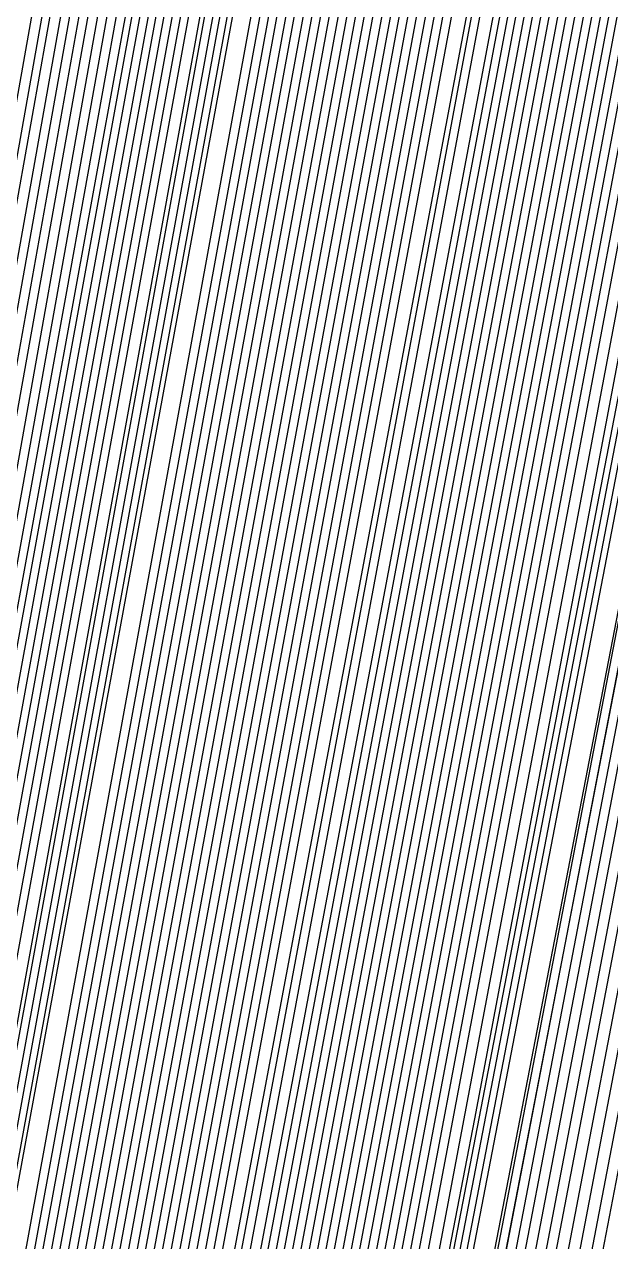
# Model space of a CAD drawing. Header units: inches. Extents: x 2608994 to 2618701, y 1261813 to 1271655.
# Drawn here: x 2617813.5 to 2617847.8, y 1264748.3 to 1264819.5 of the extents above; entities that cross this region are included whole.
import ezdxf

# ---------------------------------------------------------------- set-up
doc = ezdxf.new("R2010")
doc.units = ezdxf.units.IN
doc.header["$MEASUREMENT"] = 0

msp = doc.modelspace()

# ---------------------------------------------------------------- linework, layer by layer
for points, elevation in [([(2617840.6, 1264712.367), (2618123.2, 1266192.39), (2618336.8, 1267329.967)], 435), ([(2617826.2, 1264640.354), (2618112.4, 1266138.99), (2618330.8, 1267302.272)], 434), ([(2617623.4, 1263620.387), (2617859.892, 1264845.52), (2618066.8, 1265936.576), (2618226.4, 1266788.476), (2618311.99, 1267253.92)], 423), ([(2617804.6, 1264531.144), (2618094.4, 1266047.588), (2618320, 1267248.602)], 433), ([(2617609, 1263548.345), (2617915.6, 1265141.864), (2618219.2, 1266753.957), (2618306.8, 1267230.455)], 422), ([(2617789, 1264453.192), (2618080, 1265975.149), (2618312.8, 1267214.365)], 432), ([(2617449.4, 1262745.566), (2617804.229, 1264581.52), (2618096.8, 1266132.39), (2618215.6, 1266773.767), (2618294.8, 1267212.389)], 413), ([(2617437.4, 1262685.598), (2617803.065, 1264577.92), (2618088.4, 1266091.085), (2618208.4, 1266738.977), (2618290, 1267190.949)], 412), ([(2617586.2, 1263433.171), (2617894.044, 1265031.52), (2618206, 1266687.099), (2618295.979, 1267175.92)], 421), ([(2617420.6, 1262600.336), (2617801.9, 1264574.32), (2618080, 1266049.746), (2618202.4, 1266710.705), (2618284, 1267162.675)], 411), ([(2617766.2, 1264338.006), (2618059.6, 1265871.067), (2618302, 1267160.655)], 431), ([(2617571.8, 1263361.137), (2617880.8, 1264964.79), (2618198.8, 1266652.517), (2618291.141, 1267154.32)], 420), ([(2617411, 1262552.344), (2617800.966, 1264571.92), (2618072.8, 1266014.805), (2618196.4, 1266682.405), (2618279.2, 1267141.18)], 410), ([(2616766.136, 1262375.32), (2617303.412, 1262494.72), (2617309.552, 1262497.12), (2617345.6, 1262528.798), (2617375.6, 1262552.034), (2617394.8, 1262563.909), (2617411.6, 1262570.637), (2617794.644, 1264558.72), (2617975.6, 1265521.682), (2618206, 1266772.475), (2618268.4, 1267128.169)], 402), ([(2617751.8, 1264265.951), (2618046.4, 1265804.9), (2618293.6, 1267119.885)], 430), ([(2617549, 1263245.969), (2617863.951, 1264879.12), (2618184.4, 1266579.161), (2618281.292, 1267105.12)], 419), ([(2616700.092, 1262362.12), (2617296.591, 1262494.72), (2617301.686, 1262497.12), (2617339.6, 1262530.584), (2617370.401, 1262554.72), (2617391.2, 1262568.066), (2617411.6, 1262576.35), (2617412.8, 1262578.036), (2617520.8, 1263144.326), (2617794.17, 1264558.72), (2617966, 1265473.516), (2618197.6, 1266730.599), (2618260, 1267085.251)], 401), ([(2617736.2, 1264187.988), (2618033.2, 1265738.701), (2618286.4, 1267085.567)], 429), ([(2616451.681, 1262312.92), (2617131.648, 1262462.32), (2617261.367, 1262492.32), (2617267.574, 1262494.72), (2617319.2, 1262540.916), (2617361.2, 1262573.938), (2617388.8, 1262591.258), (2617416.4, 1262602.37), (2617520.8, 1263153.326), (2617787.454, 1264533.52), (2617876, 1265004.253), (2618128, 1266364.507), (2618206, 1266797.911), (2618255.2, 1267084.321)], 397), ([(2617189.837, 1262459.32), (2617363.44, 1262498.32), (2617367.122, 1262499.52), (2617392.4, 1262520.091), (2617404.4, 1262526.602), (2617405.6, 1262529.264), (2617798.655, 1264562.32), (2618044, 1265864.117), (2618174.8, 1266569.07), (2618264.8, 1267065.383)], 409), ([(2616258.683, 1262274.52), (2617060.145, 1262450.32), (2617233.01, 1262489.92), (2617242.685, 1262493.52), (2617304.8, 1262549.615), (2617355.585, 1262589.52), (2617388.8, 1262609.711), (2617418.8, 1262620.199), (2617523.2, 1263172.566), (2617796.08, 1264586.32), (2617985.2, 1265599.927), (2618131.6, 1266397.206), (2618202.4, 1266793.599), (2618246.8, 1267055.648)], 394), ([(2616644.894, 1262351.32), (2617285.741, 1262493.52), (2617292.447, 1262495.92), (2617333.6, 1262532.383), (2617367.2, 1262558.841), (2617392.4, 1262574.789), (2617412.8, 1262582.673), (2617414, 1262585.504), (2617519.6, 1263140.343), (2617793.466, 1264557.52), (2617951.6, 1265399.595), (2618186.84, 1266675.52), (2618251.6, 1267042.431)], 400), ([(2617134.789, 1262448.52), (2617356.673, 1262498.32), (2617388.8, 1262523.727), (2617405.6, 1262532.924), (2617406.8, 1262536.863), (2617798.18, 1264562.32), (2618039.2, 1265841.931), (2618170, 1266547.223), (2618258.8, 1267037.046)], 408), ([(2617713.4, 1264072.805), (2618011.6, 1265628.249), (2618274.4, 1267025.317)], 428), ([(2615757.116, 1262174.92), (2616140.269, 1262261.92), (2616400.526, 1262318.32), (2616696.4, 1262380.171), (2617051.847, 1262458.72), (2617163.382, 1262485.12), (2617175.777, 1262489.92), (2617262.8, 1262570.441), (2617300, 1262601.649), (2617332.921, 1262626.72), (2617375.6, 1262653.227), (2617392.4, 1262660.358), (2617426, 1262669.994), (2617427.2, 1262673.423), (2617519.6, 1263171.626), (2617790.456, 1264576.72), (2618036.8, 1265908.897), (2618134, 1266446.906), (2618196.4, 1266806.342), (2618228.8, 1267013.509)], 386), ([(2616324.785, 1262287.72), (2617087.588, 1262455.12), (2617243.818, 1262491.12), (2617251.846, 1262494.72), (2617309.6, 1262546.697), (2617357.6, 1262584.404), (2617388.8, 1262603.555), (2617417.6, 1262613.874), (2617524.4, 1263176.567), (2617806.269, 1264637.92), (2618051.2, 1265953.566), (2618203.6, 1266794.988), (2618240.8, 1267011.618)], 395), ([(2615691.204, 1262161.72), (2616108.4, 1262256.59), (2616382.306, 1262315.92), (2616694, 1262380.865), (2617046.065, 1262458.72), (2617156.779, 1262485.12), (2617166.466, 1262488.72), (2617257.106, 1262572.72), (2617295.2, 1262604.811), (2617328.477, 1262630.32), (2617352.8, 1262646.763), (2617373.2, 1262658.378), (2617391.2, 1262666.072), (2617427.2, 1262676.305), (2617428.4, 1262680.999), (2617463.2, 1262874.837), (2617519.6, 1263173.844), (2617789.98, 1264576.72), (2618032, 1265886.392), (2618114.341, 1266339.52), (2618190.4, 1266777.001), (2618224, 1266991)], 385), ([(2617699, 1264000.753), (2617998.4, 1265561.991), (2618267.2, 1266990.943)], 427), ([(2617504, 1263175.457), (2617587.566, 1263620.32), (2617782.4, 1264637.431), (2617918, 1265396.402), (2618005.6, 1265901.611), (2618052.4, 1266194.879), (2618063.2, 1266278.314), (2618065.299, 1266319.12), (2617918.521, 1266497.92), (2617769.824, 1266669.52), (2617642, 1266808.915), (2617466.184, 1266989.92)], 346), ([(2617068.776, 1262435.32), (2617349.616, 1262498.32), (2617386.4, 1262528.238), (2617406.8, 1262539.246), (2617797.246, 1264559.92), (2618022.4, 1265755.465), (2618155.6, 1266473.124), (2618248, 1266981.711)], 407), ([(2615635.687, 1262150.92), (2616085.6, 1262253.284), (2616372.4, 1262315.303), (2616692.8, 1262381.82), (2617034.958, 1262457.52), (2617146.1, 1262483.92), (2617158.734, 1262488.72), (2617255.6, 1262578.67), (2617296.4, 1262612.814), (2617331.2, 1262639.058), (2617356.4, 1262655.54), (2617378, 1262667.023), (2617428.4, 1262682.906), (2617465.6, 1262889.643), (2617520.8, 1263182.354), (2617789.504, 1264576.72), (2618028.4, 1265870.435), (2618113.869, 1266339.52), (2618186.8, 1266761.979), (2618220.4, 1266977.242)], 384), ([(2617534.6, 1263173.948), (2617839.867, 1264755.52), (2618149.6, 1266396.292), (2618254, 1266960.392)], 418), ([(2616573.172, 1262336.92), (2617175.741, 1262469.52), (2617278.959, 1262493.52), (2617284.648, 1262495.92), (2617330, 1262536.218), (2617367.2, 1262565.272), (2617392.4, 1262580.872), (2617414, 1262588.997), (2617790.697, 1264545.52), (2617919.2, 1265229.292), (2618165.2, 1266560.44), (2618236, 1266958.012)], 399), ([(2616380.118, 1262298.52), (2617104.192, 1262457.52), (2617250.539, 1262491.12), (2617259.73, 1262494.72), (2617314.4, 1262543.798), (2617358.8, 1262578.735), (2617386.4, 1262596.159), (2617416.4, 1262607.55), (2617417.6, 1262609.797), (2617500.4, 1263049.202), (2617781.47, 1264504.72), (2617844.846, 1264840.72), (2618093.2, 1266178.26), (2618176, 1266634.383), (2618232.4, 1266955.273)], 396), ([(2615569.794, 1262137.72), (2615765.2, 1262183.277), (2616054.4, 1262248.149), (2616356.907, 1262313.52), (2616691.6, 1262382.775), (2617034.501, 1262458.72), (2617139.517, 1262483.92), (2617150.828, 1262488.72), (2617248.69, 1262579.92), (2617290.4, 1262615.065), (2617326.4, 1262642.474), (2617352.8, 1262659.953), (2617375.6, 1262672.247), (2617391.2, 1262678.3), (2617428.4, 1262688.637), (2617429.6, 1262690.103), (2617464.4, 1262884.982), (2617520.8, 1263184.571), (2617789.253, 1264577.92), (2618027.2, 1265867.626), (2618122, 1266393.572), (2618183.2, 1266746.943), (2618215.6, 1266954.624)], 383), ([(2617013.733, 1262424.52), (2617338.882, 1262497.12), (2617342.217, 1262498.32), (2617384, 1262532.776), (2617408, 1262546.107), (2617797.001, 1264561.12), (2618017.6, 1265733.201), (2618148.4, 1266438.155), (2618240.8, 1266946.598)], 406), ([(2616192.618, 1262261.32), (2616387.115, 1262305.12), (2617043.564, 1262447.92), (2617226.315, 1262489.92), (2617234.802, 1262493.52), (2617300, 1262552.55), (2617352.8, 1262594.12), (2617387.6, 1262615.301), (2617420, 1262626.668), (2617502.8, 1263068.269), (2617780.287, 1264505.92), (2617847.122, 1264861.12), (2618054.8, 1265980.653), (2618186.8, 1266710.138), (2618226.4, 1266939.141)], 393), ([(2617520.2, 1263101.938), (2617827.461, 1264693.12), (2618142.4, 1266361.591), (2618248, 1266932.295)], 417), ([(2615503.927, 1262124.52), (2615724.4, 1262175.961), (2616029.2, 1262244.362), (2616344.085, 1262312.32), (2616689.2, 1262383.469), (2617018.1, 1262456.32), (2617128.868, 1262482.72), (2617141.677, 1262487.52), (2617243.6, 1262582.772), (2617286.8, 1262619.259), (2617324, 1262647.612), (2617350.4, 1262665.108), (2617373.2, 1262677.482), (2617388.8, 1262683.671), (2617429.6, 1262694.945), (2617430.8, 1262697.671), (2617464.4, 1262886.794), (2617520.8, 1263186.785), (2617788.551, 1264576.72), (2618022.4, 1265845.049), (2618117.2, 1266371.236), (2618178.4, 1266724.68), (2618210.8, 1266931.984)], 382), ([(2617676.2, 1263885.571), (2617978, 1265457.823), (2618255.2, 1266930.656)], 426), ([(2616953.207, 1262412.52), (2617331.943, 1262497.12), (2617379.073, 1262535.52), (2617394.8, 1262545.827), (2617408, 1262551.478), (2617409.2, 1262553.625), (2617796.526, 1264561.12), (2618012.8, 1265710.913), (2618143.6, 1266416.206), (2618236, 1266924.914)], 405), ([(2615443.221, 1262112.52), (2615683.6, 1262168.666), (2616000.4, 1262239.804), (2616331.181, 1262311.12), (2616687.521, 1262384.32), (2617017.643, 1262457.52), (2617122.304, 1262482.72), (2617133.782, 1262487.52), (2617237.6, 1262584.835), (2617281.281, 1262621.92), (2617319.2, 1262651.058), (2617346.8, 1262669.551), (2617369.6, 1262682.158), (2617387.6, 1262689.424), (2617430.8, 1262701.239), (2617432, 1262705.328), (2617464.4, 1262888.594), (2617520.8, 1263188.996), (2617788.3, 1264577.92), (2618020, 1265835.63), (2618113.6, 1266355.641), (2618174.8, 1266709.594), (2618207.2, 1266918.118)], 381), ([(2617570, 1263497.529), (2617767.229, 1264521.52), (2617873.6, 1265104.674), (2617993.6, 1265774.274), (2618069.2, 1266210.925), (2618110, 1266470.073), (2618119.075, 1266544.72), (2618120.177, 1266578.32), (2618037.553, 1266674.32), (2617921.584, 1266802.72), (2617820.822, 1266909.52)], 359), ([(2616137.232, 1262250.52), (2616363.897, 1262301.52), (2617032.421, 1262446.72), (2617219.53, 1262489.92), (2617225.557, 1262492.32), (2617294, 1262554.477), (2617348.85, 1262597.92), (2617386.4, 1262620.91), (2617420, 1262632.435), (2617423.6, 1262646.188), (2617517.2, 1263145.74), (2617793.313, 1264576.72), (2618052.4, 1265971.369), (2618153.2, 1266526.126), (2618219.2, 1266902.961)], 392), ([(2617572.4, 1263512.461), (2617766.757, 1264521.52), (2617860.4, 1265034.768), (2617985.2, 1265730.811), (2618063.2, 1266180.722), (2618105.2, 1266446.478), (2618114.8, 1266524.652), (2618116, 1266558.424), (2618027.2, 1266661.827), (2617910.065, 1266791.92), (2617808.425, 1266899.92)], 358), ([(2617577.2, 1263542.331), (2617766.038, 1264522.72), (2617842.4, 1264941.24), (2617970.8, 1265657.357), (2618052.4, 1266127.395), (2618095.6, 1266399.249), (2618105.77, 1266479.92), (2618107.547, 1266518.32), (2618106.4, 1266521.35), (2618006.399, 1266637.12), (2617876.185, 1266782.32), (2617765.348, 1266899.92)], 356), ([(2617661.8, 1263813.522), (2617964.8, 1265391.501), (2618248, 1266896.224)], 425), ([(2615382.508, 1262100.52), (2615644, 1262161.666), (2615976.4, 1262236.329), (2616320.8, 1262310.467), (2616685.6, 1262385.119), (2617006.578, 1262456.32), (2617111.686, 1262481.52), (2617124.604, 1262486.32), (2617182.4, 1262541.973), (2617235.2, 1262590.085), (2617280.8, 1262628.679), (2617320.841, 1262659.12), (2617349.2, 1262677.648), (2617373.489, 1262690.32), (2617420, 1262705.071), (2617432, 1262707.517), (2617466.8, 1262903.468), (2617523.2, 1263203.824), (2617787.598, 1264576.72), (2618017.6, 1265826.199), (2618111.2, 1266346.808), (2618171.2, 1266694.491), (2618202.4, 1266895.369)], 380), ([(2617767.989, 1264510.12), (2617946.8, 1265489.953), (2618070.4, 1266186.241), (2618106.4, 1266399.169), (2618130.4, 1266551.414), (2618143.616, 1266651.52), (2618146.194, 1266682.72), (2618145.642, 1266698.32), (2618067.471, 1266785.92), (2617967.2, 1266893.74)], 365), ([(2617497.4, 1262986.795), (2617811.853, 1264613.92), (2618129.2, 1266294.686), (2618239.6, 1266891.064)], 416), ([(2617574.8, 1263527.395), (2617766.283, 1264521.52), (2617848.4, 1264971.44), (2617976.8, 1265687.323), (2618057.2, 1266150.501), (2618100.4, 1266422.872), (2618110, 1266499.326), (2618111.641, 1266538.72), (2618018.14, 1266647.92), (2617899.706, 1266779.92), (2617796.092, 1266890.32)], 357), ([(2616065.892, 1262236.12), (2616335.091, 1262296.72), (2616999.581, 1262440.72), (2617208.859, 1262488.72), (2617217.76, 1262492.32), (2617283.264, 1262552.32), (2617338.007, 1262596.72), (2617362.4, 1262613.619), (2617382.8, 1262625.361), (2617397.2, 1262631.561), (2617421.2, 1262638.76), (2617423.6, 1262647.672), (2617518.4, 1263154.234), (2617792.837, 1264576.72), (2618048.8, 1265955.532), (2618149.6, 1266510.72), (2618215.6, 1266888.092)], 391), ([(2615316.684, 1262087.32), (2615598.4, 1262153.314), (2615945.2, 1262231.291), (2616305.123, 1262308.72), (2616684.4, 1262386.074), (2617000.818, 1262456.32), (2617105.141, 1262481.52), (2617116.736, 1262486.32), (2617175.105, 1262542.72), (2617229.2, 1262592.177), (2617276, 1262631.966), (2617316.8, 1262663.167), (2617346.8, 1262682.872), (2617372, 1262696.019), (2617418.8, 1262711.083), (2617433.2, 1262714.298), (2617465.6, 1262898.721), (2617522, 1263199.726), (2617787.347, 1264577.92), (2618014, 1265810.153), (2618106.4, 1266324.391), (2618166.4, 1266672.13), (2618198.8, 1266881.485)], 379), ([(2617767.595, 1264510.12), (2617946.8, 1265493.476), (2618068, 1266177.327), (2618104, 1266390.936), (2618126.8, 1266536.418), (2618140, 1266638.398), (2618141.998, 1266665.92), (2618141.2, 1266679.238), (2618052.101, 1266778.72), (2617956.355, 1266881.92)], 364), ([(2616506.98, 1262323.72), (2617148.276, 1262464.72), (2617268.117, 1262492.32), (2617276.772, 1262495.92), (2617326.4, 1262540.072), (2617366, 1262570.86), (2617392.4, 1262586.962), (2617415.2, 1262595.378), (2617523.2, 1263163.562), (2617789.535, 1264541.92), (2617897.6, 1265116.785), (2618147.2, 1266465.684), (2618221.6, 1266881.157)], 398), ([(2617578.4, 1263550.973), (2617765.793, 1264523.92), (2617835.2, 1264904.359), (2617966, 1265634.134), (2618047.6, 1266104.256), (2618092, 1266384.119), (2618101.6, 1266460.745), (2618103.125, 1266499.12), (2617995.765, 1266625.12), (2617872.4, 1266763.3), (2617763.568, 1266879.52)], 355), ([(2617565.2, 1263449.13), (2617780.109, 1264564.72), (2617956.4, 1265528.994), (2618057.2, 1266091.749), (2618122, 1266468.446), (2618155.6, 1266686.861), (2618162.788, 1266751.12), (2618162.916, 1266777.52), (2618071.793, 1266877.12)], 369), ([(2615999.909, 1262222.92), (2616308.8, 1262292.496), (2616966.74, 1262434.72), (2617198.097, 1262487.52), (2617209.864, 1262492.32), (2617282, 1262558.36), (2617342, 1262606.324), (2617378, 1262629.163), (2617396, 1262637.211), (2617422.4, 1262645.084), (2617423.6, 1262649.186), (2617518.4, 1263156.46), (2617792.361, 1264576.72), (2618046.4, 1265946.225), (2618139.834, 1266460.72), (2618212, 1266873.209)], 390), ([(2616881.7, 1262398.12), (2617321.126, 1262495.92), (2617326.586, 1262498.32), (2617375.6, 1262539.331), (2617394.8, 1262551.85), (2617409.2, 1262557.798), (2617410.4, 1262561.19), (2617795.822, 1264559.92), (2617999.6, 1265643.592), (2618131.6, 1266355.079), (2618225.2, 1266869.602)], 404), ([(2617558, 1263409.101), (2617780.81, 1264565.92), (2617958.8, 1265538.721), (2618059.6, 1266100.872), (2618124.4, 1266476.648), (2618158, 1266692.217), (2618166.4, 1266762.388), (2618167.587, 1266795.52), (2618166.4, 1266799.213), (2618104.331, 1266866.32)], 370), ([(2617768.6, 1264509.548), (2617932.4, 1265400.028), (2618077.286, 1266211.12), (2618117.2, 1266445.72), (2618143.6, 1266612.468), (2618156.8, 1266713.171), (2618159.204, 1266743.92), (2618158.373, 1266758.32), (2618061.818, 1266863.92)], 368), ([(2617767.4, 1264509.536), (2617951.6, 1265523.698), (2618064.4, 1266161.434), (2618100.4, 1266375.369), (2618123.2, 1266521.423), (2618135.264, 1266614.32), (2618137.619, 1266643.12), (2618137.032, 1266658.72), (2618054.226, 1266752.32), (2617952.8, 1266862.412)], 363), ([(2617535.2, 1263278.061), (2617784.541, 1264573.12), (2617994.8, 1265719.274), (2618088.4, 1266241.222), (2618149.6, 1266596.846), (2618180.8, 1266798.746), (2618188.05, 1266860.32)], 375), ([(2615255.974, 1262075.32), (2615557.6, 1262146.082), (2615920, 1262227.601), (2616294.4, 1262308.028), (2616682, 1262386.77), (2616989.775, 1262455.12), (2617094.554, 1262480.32), (2617107.529, 1262485.12), (2617169.2, 1262544.787), (2617224.4, 1262595.341), (2617272.494, 1262636.32), (2617314.4, 1262668.4), (2617343.2, 1262687.397), (2617368.4, 1262700.798), (2617418.8, 1262717.618), (2617433.2, 1262720.018), (2617434.4, 1262722.374), (2617466.8, 1262907.068), (2617523.2, 1263208.252), (2617786.871, 1264577.92), (2618011.6, 1265800.696), (2618104, 1266315.531), (2618162.8, 1266656.976), (2618194, 1266858.623)], 378), ([(2617580.8, 1263565.915), (2617765.32, 1264523.92), (2617819.6, 1264820.95), (2617956.4, 1265583.767), (2618041.6, 1266073.954), (2618087.2, 1266360.409), (2618097.16, 1266439.12), (2618099.006, 1266478.72), (2617996, 1266600.668), (2617871.114, 1266741.52), (2617762.901, 1266857.92)], 354), ([(2617484.2, 1262920.728), (2617808.165, 1264597.12), (2618120.8, 1266253.485), (2618232.4, 1266856.358)], 415), ([(2617501.6, 1263157.05), (2617594.649, 1263652.72), (2617762.934, 1264526.32), (2617796.8, 1264711.644), (2617931.2, 1265463.83), (2618015.2, 1265948.468), (2618060.8, 1266234.404), (2618071.6, 1266317.973), (2618073.758, 1266358.72), (2618057.354, 1266380.32), (2617940.081, 1266520.72), (2617795.847, 1266686.32), (2617640.8, 1266853.72)], 348), ([(2617492, 1263095.453), (2617585.6, 1263595.806), (2617764.4, 1264524.058), (2617813.6, 1264793.447), (2617949.2, 1265550.693), (2618033.2, 1266034.637), (2618078.8, 1266321.396), (2618088.34, 1266395.92), (2618090.8, 1266425.26), (2618090.485, 1266439.12), (2617972.454, 1266579.52), (2617843.242, 1266725.92), (2617725.089, 1266853.12)], 352), ([(2615944.484, 1262212.12), (2616282.62, 1262288.32), (2616694, 1262376.005), (2616950.206, 1262432.32), (2617191.45, 1262487.52), (2617200.705, 1262491.12), (2617276, 1262560.316), (2617337.2, 1262609.564), (2617361.2, 1262625.833), (2617381.6, 1262637.277), (2617396, 1262643.289), (2617423.6, 1262651.418), (2617424.8, 1262656.756), (2617518.4, 1263158.683), (2617791.885, 1264576.72), (2618042.8, 1265930.354), (2618138.984, 1266460.72), (2618207.2, 1266851.17)], 389), ([(2617494.4, 1263110.823), (2617588, 1263610.754), (2617764.127, 1264525.12), (2617810, 1264776.347), (2617945.6, 1265534.116), (2618029.6, 1266018.499), (2618075.2, 1266306.097), (2618084.8, 1266382.869), (2618086.134, 1266419.92), (2617955.799, 1266574.72), (2617828, 1266719.676), (2617707.445, 1266849.52)], 351), ([(2617541.2, 1263311.837), (2617783.615, 1264570.72), (2617990, 1265696.48), (2618084.8, 1266225.462), (2618146, 1266581.586), (2618177.2, 1266784.706), (2618184.356, 1266848.32)], 374), ([(2617562.8, 1263452.751), (2617768.646, 1264521.52), (2617902.4, 1265254.35), (2618014, 1265877.333), (2618086, 1266294.238), (2618123.2, 1266531.958), (2618131.749, 1266602.32), (2618132.945, 1266638.32), (2618053.031, 1266729.52), (2617945.293, 1266847.12)], 362), ([(2615195.257, 1262063.32), (2615512, 1262137.771), (2615890, 1262222.878), (2616280, 1262306.586), (2616680.8, 1262387.724), (2616984.028, 1262455.12), (2617088.027, 1262480.32), (2617099.689, 1262485.12), (2617162, 1262545.643), (2617219.6, 1262598.521), (2617269.51, 1262641.12), (2617312, 1262673.656), (2617343.2, 1262694.091), (2617369.6, 1262707.699), (2617429.6, 1262727.331), (2617433.2, 1262732.774), (2617434.4, 1262725.895), (2617471.6, 1262935.081), (2617526.8, 1263229.414), (2617786.169, 1264576.72), (2618005.6, 1265771.385), (2618098, 1266286.261), (2618158, 1266634.547), (2618190.4, 1266844.711)], 377), ([(2617508.8, 1263203.34), (2617601.76, 1263697.12), (2617761.739, 1264527.52), (2617789.582, 1264679.92), (2617921.6, 1265420.469), (2618005.6, 1265906.73), (2618050, 1266187.754), (2618059.6, 1266264.2), (2618061.438, 1266289.12), (2618060.8, 1266300.644), (2617891.129, 1266506.32), (2617741.884, 1266677.92), (2617587.271, 1266844.72)], 345), ([(2616832.156, 1262388.52), (2617314.257, 1262495.92), (2617376.8, 1262546.547), (2617394.8, 1262557.877), (2617410.4, 1262564.121), (2617795.118, 1264558.72), (2617991.2, 1265601.943), (2618124.4, 1266320.017), (2618219.2, 1266841.136)], 403), ([(2617496.8, 1263126.212), (2617590.4, 1263625.704), (2617763.654, 1264525.12), (2617801.6, 1264732.661), (2617937.2, 1265490.359), (2618022.4, 1265980.933), (2618069.2, 1266273.757), (2618080, 1266357.411), (2618082.227, 1266398.32), (2618081.2, 1266401.535), (2617962.869, 1266542.32), (2617821.047, 1266704.32), (2617694.448, 1266841.12)], 350), ([(2617489.6, 1263080.082), (2617583.2, 1263580.86), (2617764.847, 1264523.92), (2617816, 1264803.887), (2617952.8, 1265567.243), (2618038, 1266057.877), (2618082.4, 1266336.683), (2618093.2, 1266421.935), (2618094.624, 1266459.52), (2617985.04, 1266589.12), (2617866.376, 1266723.52), (2617759.913, 1266838.72)], 353), ([(2617499.2, 1263141.621), (2617591.6, 1263634.366), (2617763.181, 1264525.12), (2617800.458, 1264729.12), (2617936, 1265487.293), (2618021.2, 1265978.988), (2618066.8, 1266266.826), (2618076.4, 1266343.557), (2618077.651, 1266380.32), (2617936.091, 1266549.52), (2617803.559, 1266700.72), (2617675.822, 1266838.72)], 349), ([(2617504, 1263172.482), (2617597.172, 1263668.32), (2617762.46, 1264526.32), (2617796.8, 1264714.408), (2617930, 1265460.74), (2618014, 1265946.503), (2618058.4, 1266227.378), (2618068.074, 1266304.72), (2618069.2, 1266340.582), (2617915.6, 1266525.453), (2617777.428, 1266683.92), (2617634.8, 1266838.368)], 347), ([(2617510, 1263212.55), (2617594.662, 1263662.32), (2617777.6, 1264616.236), (2617912, 1265369.629), (2617998.4, 1265868.891), (2618044, 1266155.18), (2618054.8, 1266238.428), (2618056.842, 1266279.52), (2617890.4, 1266483.182), (2617733.356, 1266664.72), (2617572.481, 1266838.72)], 344), ([(2615878.523, 1262198.92), (2616193.438, 1262270.32), (2616700, 1262378.523), (2617068.764, 1262459.92), (2617180.714, 1262486.32), (2617192.82, 1262491.12), (2617274.8, 1262566.445), (2617340.059, 1262618.32), (2617362.4, 1262633.061), (2617381.6, 1262643.543), (2617424.8, 1262658.537), (2617520.8, 1263173.463), (2617791.182, 1264575.52), (2618039.2, 1265914.465), (2618138.8, 1266464.394), (2618203.6, 1266836.241)], 388), ([(2617548.4, 1263354.173), (2617782.213, 1264568.32), (2617976.8, 1265630.925), (2618072.8, 1266166.629), (2618135.2, 1266529.166), (2618167.6, 1266738.491), (2618175.24, 1266803.92), (2618176.032, 1266836.32)], 372), ([(2617565.2, 1263467.675), (2617768.174, 1264521.52), (2617889.2, 1265184.606), (2618004.4, 1265827.172), (2618078.8, 1266256.912), (2618118.4, 1266508.471), (2618127.627, 1266584.32), (2618128.736, 1266617.92), (2618127.048, 1266621.52), (2618053.94, 1266704.32), (2617939.219, 1266830.32)], 361), ([(2617639, 1263698.342), (2617860.556, 1264845.52), (2618077.6, 1265990.333), (2618234.8, 1266829.431)], 424), ([(2617542.4, 1263320.404), (2617782.914, 1264569.52), (2617982.8, 1265660.41), (2618078.8, 1266196.061), (2618140, 1266551.758), (2618172.4, 1266761.605), (2618179.6, 1266823.681)], 373), ([(2617530.4, 1263250.581), (2617785.468, 1264575.52), (2618002, 1265755.27), (2618094.4, 1266270.557), (2618154.4, 1266619.341), (2618185.6, 1266821.735)], 376), ([(2617567.6, 1263482.601), (2617767.701, 1264521.52), (2617879.6, 1265134.713), (2617998.4, 1265797.348), (2618074, 1266233.935), (2618114.8, 1266493.655), (2618123.2, 1266562.792), (2618124.4, 1266598.783), (2618034.4, 1266702.045), (2617925.37, 1266821.92)], 360), ([(2615812.592, 1262185.72), (2616161.2, 1262264.86), (2616698.8, 1262379.478), (2617068.312, 1262461.12), (2617174.09, 1262486.32), (2617183.599, 1262489.92), (2617268.202, 1262567.92), (2617304.074, 1262597.92), (2617336, 1262622.162), (2617358.8, 1262637.367), (2617379.2, 1262648.675), (2617394.8, 1262655.054), (2617424.8, 1262663.675), (2617426, 1262665.886), (2617519.6, 1263169.406), (2617790.932, 1264576.72), (2618039.2, 1265918.243), (2618136.4, 1266455.651), (2618200, 1266821.3)], 387), ([(2617768.314, 1264510.12), (2617946.8, 1265486.445), (2618075.2, 1266209.045), (2618112.4, 1266429.321), (2618136.4, 1266582.724), (2618148.481, 1266676.72), (2618150.638, 1266706.72), (2618149.6, 1266719.32), (2618058.671, 1266819.52)], 366), ([(2617768.6, 1264510.06), (2617943.2, 1265463.053), (2618076.422, 1266211.12), (2618113.6, 1266430.224), (2618138.8, 1266589.45), (2618152, 1266688.853), (2618154.744, 1266721.12), (2618154.298, 1266737.92), (2618080.803, 1266819.52)], 367), ([(2617556.8, 1263400.508), (2617781.286, 1264565.92), (2617966, 1265574.91), (2618065.6, 1266130.365), (2618129.2, 1266499.302), (2618162.8, 1266715.361), (2618171.06, 1266785.92), (2618171.756, 1266815.92)], 371), ([(2617462.6, 1262811.543), (2617805.624, 1264586.32), (2618108.8, 1266192.952), (2618224, 1266815.075)], 414)]:
    msp.add_lwpolyline(points, dxfattribs=dict(elevation=elevation))

doc.saveas('drawing.dxf')
